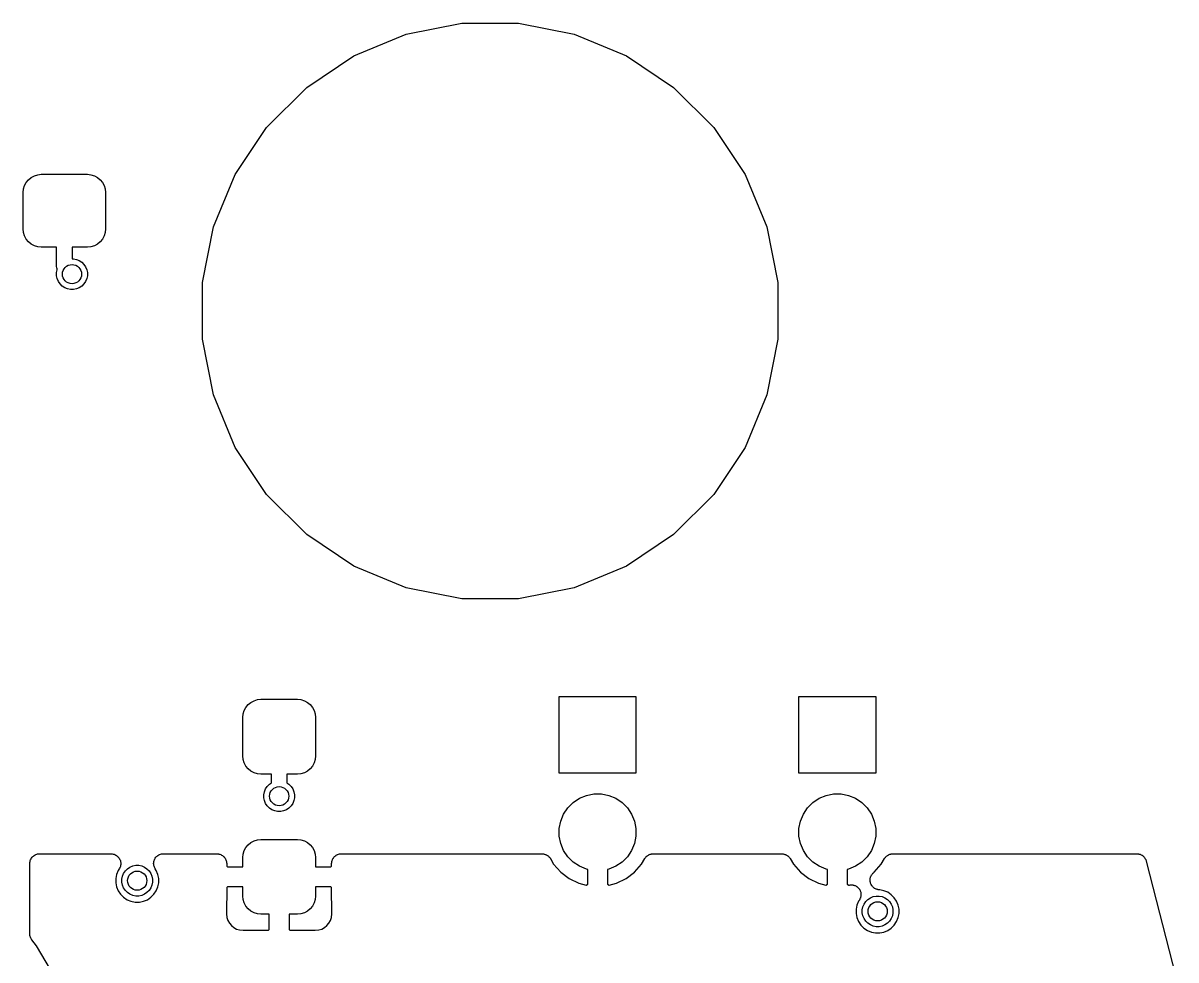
# Model space of a CAD drawing. Extents: x 116.6 to 161.5, y -138 to -93.2.
# Drawn here: x 146.01 to 161.04, y -110.28 to -98.08 of the extents above; entities that cross this region are included whole.
import ezdxf

# ---------------------------------------------------------------- set-up
doc = ezdxf.new("R2010")
doc.units = 0
doc.layers.add('BLACK', color=7, linetype='CONTINUOUS')

msp = doc.modelspace()

# ---------------------------------------------------------------- linework, layer by layer
at = {"layer": 'BLACK', "linetype": 'CONTINUOUS'}
for p, q in [((151.006, -98.224), (151.731, -98.08)), ((151.731, -98.08), (152.469, -98.08)), ((152.469, -98.08), (153.194, -98.224)), ((150.324, -98.507), (151.006, -98.224)), ((153.194, -98.224), (153.876, -98.507)), ((149.71, -98.917), (150.324, -98.507)), ((153.876, -98.507), (154.49, -98.917)), ((149.187, -99.439), (149.71, -98.917)), ((154.49, -98.917), (155.013, -99.439)), ((148.777, -100.054), (149.187, -99.439)), ((155.013, -99.439), (155.423, -100.054)), ((146.118, -100.09), (146.159, -100.068)), ((146.159, -100.068), (146.204, -100.055)), ((146.204, -100.055), (146.25, -100.05)), ((146.25, -100.05), (146.85, -100.05)), ((146.85, -100.05), (146.896, -100.055)), ((146.896, -100.055), (146.941, -100.068)), ((146.941, -100.068), (146.982, -100.09)), ((148.494, -100.736), (148.777, -100.054)), ((155.423, -100.054), (155.706, -100.736)), ((146.017, -100.241), (146.031, -100.197)), ((146.031, -100.197), (146.053, -100.156)), ((146.053, -100.156), (146.082, -100.12)), ((146.082, -100.12), (146.118, -100.09)), ((146.982, -100.09), (147.018, -100.12)), ((147.018, -100.12), (147.047, -100.156)), ((147.047, -100.156), (147.069, -100.197)), ((147.069, -100.197), (147.083, -100.241)), ((146.012, -100.287), (146.017, -100.241)), ((146.012, -100.762), (146.012, -100.287)), ((147.083, -100.241), (147.088, -100.287)), ((147.088, -100.287), (147.088, -100.762)), ((146.017, -100.809), (146.012, -100.762)), ((146.031, -100.853), (146.017, -100.809)), ((147.083, -100.809), (147.069, -100.853)), ((147.088, -100.762), (147.083, -100.809)), ((148.35, -101.461), (148.494, -100.736)), ((155.706, -100.736), (155.85, -101.461)), ((146.053, -100.894), (146.031, -100.853)), ((146.082, -100.93), (146.053, -100.894)), ((146.118, -100.96), (146.082, -100.93)), ((146.159, -100.982), (146.118, -100.96)), ((146.982, -100.96), (146.941, -100.982)), ((147.018, -100.93), (146.982, -100.96)), ((147.047, -100.894), (147.018, -100.93)), ((147.069, -100.853), (147.047, -100.894)), ((146.204, -100.995), (146.159, -100.982)), ((146.25, -101), (146.204, -100.995)), ((146.45, -101), (146.25, -101)), ((146.45, -101.245), (146.45, -101)), ((146.85, -101), (146.65, -101)), ((146.65, -101), (146.65, -101.15)), ((146.896, -100.995), (146.85, -101)), ((146.941, -100.982), (146.896, -100.995)), ((146.45, -101.25), (146.45, -101.245)), ((146.451, -101.27), (146.45, -101.25)), ((146.455, -101.283), (146.451, -101.27)), ((146.65, -101.15), (146.67, -101.15)), ((146.67, -101.15), (146.708, -101.158)), ((146.708, -101.158), (146.745, -101.173)), ((146.745, -101.173), (146.777, -101.195)), ((146.777, -101.195), (146.805, -101.223)), ((146.805, -101.223), (146.827, -101.255)), ((146.827, -101.255), (146.842, -101.292)), ((146.45, -101.33), (146.458, -101.292)), ((146.45, -101.37), (146.45, -101.33)), ((146.458, -101.408), (146.45, -101.37)), ((146.457, -101.288), (146.455, -101.283)), ((146.458, -101.29), (146.457, -101.288)), ((146.458, -101.292), (146.458, -101.29)), ((146.473, -101.445), (146.458, -101.408)), ((146.842, -101.408), (146.827, -101.445)), ((146.842, -101.292), (146.85, -101.33)), ((146.85, -101.37), (146.842, -101.408)), ((146.85, -101.33), (146.85, -101.37)), ((146.495, -101.477), (146.473, -101.445)), ((146.523, -101.505), (146.495, -101.477)), ((146.555, -101.527), (146.523, -101.505)), ((146.592, -101.542), (146.555, -101.527)), ((146.63, -101.55), (146.592, -101.542)), ((146.67, -101.55), (146.63, -101.55)), ((146.708, -101.542), (146.67, -101.55)), ((146.745, -101.527), (146.708, -101.542)), ((146.777, -101.505), (146.745, -101.527)), ((146.805, -101.477), (146.777, -101.505)), ((146.827, -101.445), (146.805, -101.477)), ((148.35, -102.199), (148.35, -101.461)), ((155.85, -101.461), (155.85, -102.199)), ((148.494, -102.924), (148.35, -102.199)), ((155.85, -102.199), (155.706, -102.924)), ((148.777, -103.606), (148.494, -102.924)), ((155.706, -102.924), (155.423, -103.606)), ((149.187, -104.22), (148.777, -103.606)), ((155.423, -103.606), (155.013, -104.22)), ((149.71, -104.743), (149.187, -104.22)), ((155.013, -104.22), (154.49, -104.743)), ((150.324, -105.153), (149.71, -104.743)), ((154.49, -104.743), (153.876, -105.153)), ((151.006, -105.436), (150.324, -105.153)), ((153.876, -105.153), (153.194, -105.436)), ((151.731, -105.58), (151.006, -105.436)), ((153.194, -105.436), (152.469, -105.58)), ((152.469, -105.58), (151.731, -105.58)), ((148.915, -106.993), (148.945, -106.957)), ((148.945, -106.957), (148.981, -106.928)), ((148.981, -106.928), (149.022, -106.906)), ((149.022, -106.906), (149.066, -106.892)), ((149.066, -106.892), (149.112, -106.887)), ((149.112, -106.887), (149.588, -106.887)), ((149.588, -106.887), (149.634, -106.892)), ((149.634, -106.892), (149.678, -106.906)), ((149.678, -106.906), (149.719, -106.928)), ((149.719, -106.928), (149.755, -106.957)), ((149.755, -106.957), (149.785, -106.993)), ((153, -107.85), (153, -106.85)), ((153, -106.85), (154, -106.85)), ((154, -106.85), (154, -107.85)), ((156.125, -107.85), (156.125, -106.85)), ((156.125, -106.85), (157.125, -106.85)), ((157.125, -106.85), (157.125, -107.85)), ((148.875, -107.125), (148.88, -107.079)), ((148.875, -107.625), (148.875, -107.125)), ((148.88, -107.079), (148.893, -107.034)), ((148.893, -107.034), (148.915, -106.993)), ((149.785, -106.993), (149.807, -107.034)), ((149.807, -107.034), (149.82, -107.079)), ((149.82, -107.079), (149.825, -107.125)), ((149.825, -107.125), (149.825, -107.625)), ((148.88, -107.671), (148.875, -107.625)), ((148.893, -107.716), (148.88, -107.671)), ((148.915, -107.757), (148.893, -107.716)), ((149.807, -107.716), (149.785, -107.757)), ((149.82, -107.671), (149.807, -107.716)), ((149.825, -107.625), (149.82, -107.671)), ((148.945, -107.793), (148.915, -107.757)), ((148.981, -107.822), (148.945, -107.793)), ((149.022, -107.844), (148.981, -107.822)), ((149.066, -107.858), (149.022, -107.844)), ((149.112, -107.862), (149.066, -107.858)), ((149.25, -107.862), (149.112, -107.862)), ((149.25, -107.976), (149.25, -107.862)), ((149.588, -107.862), (149.45, -107.862)), ((149.45, -107.862), (149.45, -107.976)), ((149.634, -107.858), (149.588, -107.862)), ((149.678, -107.844), (149.634, -107.858)), ((149.719, -107.822), (149.678, -107.844)), ((149.755, -107.793), (149.719, -107.822)), ((149.785, -107.757), (149.755, -107.793)), ((154, -107.85), (153, -107.85)), ((157.125, -107.85), (156.125, -107.85)), ((149.173, -108.055), (149.195, -108.023)), ((149.195, -108.023), (149.223, -107.995)), ((149.223, -107.995), (149.25, -107.976)), ((149.45, -107.976), (149.477, -107.995)), ((149.477, -107.995), (149.505, -108.023)), ((149.505, -108.023), (149.527, -108.055)), ((149.15, -108.13), (149.158, -108.092)), ((149.15, -108.17), (149.15, -108.13)), ((149.158, -108.208), (149.15, -108.17)), ((149.158, -108.092), (149.173, -108.055)), ((149.527, -108.055), (149.542, -108.092)), ((149.542, -108.092), (149.55, -108.13)), ((149.55, -108.17), (149.542, -108.208)), ((149.55, -108.13), (149.55, -108.17)), ((153.181, -108.232), (153.263, -108.177)), ((153.263, -108.177), (153.354, -108.139)), ((153.354, -108.139), (153.451, -108.12)), ((153.451, -108.12), (153.549, -108.12)), ((153.549, -108.12), (153.646, -108.139)), ((153.646, -108.139), (153.737, -108.177)), ((153.737, -108.177), (153.819, -108.232)), ((156.306, -108.232), (156.388, -108.177)), ((156.388, -108.177), (156.479, -108.139)), ((156.479, -108.139), (156.576, -108.12)), ((156.576, -108.12), (156.674, -108.12)), ((156.674, -108.12), (156.771, -108.139)), ((156.771, -108.139), (156.862, -108.177)), ((156.862, -108.177), (156.944, -108.232)), ((149.173, -108.245), (149.158, -108.208)), ((149.195, -108.277), (149.173, -108.245)), ((149.223, -108.305), (149.195, -108.277)), ((149.255, -108.327), (149.223, -108.305)), ((149.292, -108.342), (149.255, -108.327)), ((149.445, -108.327), (149.408, -108.342)), ((149.477, -108.305), (149.445, -108.327)), ((149.505, -108.277), (149.477, -108.305)), ((149.527, -108.245), (149.505, -108.277)), ((149.542, -108.208), (149.527, -108.245)), ((153.057, -108.383), (153.112, -108.301)), ((153.112, -108.301), (153.181, -108.232)), ((153.819, -108.232), (153.888, -108.301)), ((153.888, -108.301), (153.943, -108.383)), ((156.182, -108.383), (156.237, -108.301)), ((156.237, -108.301), (156.306, -108.232)), ((156.944, -108.232), (157.013, -108.301)), ((157.013, -108.301), (157.068, -108.383)), ((149.33, -108.35), (149.292, -108.342)), ((149.37, -108.35), (149.33, -108.35)), ((149.408, -108.342), (149.37, -108.35)), ((153, -108.571), (153.019, -108.474)), ((153.019, -108.474), (153.057, -108.383)), ((153.943, -108.383), (153.981, -108.474)), ((153.981, -108.474), (154, -108.571)), ((156.125, -108.571), (156.144, -108.474)), ((156.144, -108.474), (156.182, -108.383)), ((157.068, -108.383), (157.106, -108.474)), ((157.106, -108.474), (157.125, -108.571)), ((153, -108.669), (153, -108.571)), ((154, -108.571), (154, -108.669)), ((156.125, -108.669), (156.125, -108.571)), ((157.125, -108.571), (157.125, -108.669)), ((148.915, -108.818), (148.945, -108.782)), ((148.945, -108.782), (148.981, -108.753)), ((148.981, -108.753), (149.022, -108.731)), ((149.022, -108.731), (149.066, -108.717)), ((149.066, -108.717), (149.112, -108.712)), ((149.112, -108.712), (149.588, -108.712)), ((149.588, -108.712), (149.634, -108.717)), ((149.634, -108.717), (149.678, -108.731)), ((149.678, -108.731), (149.719, -108.753)), ((149.719, -108.753), (149.755, -108.782)), ((149.755, -108.782), (149.785, -108.818)), ((153.019, -108.766), (153, -108.669)), ((153.057, -108.857), (153.019, -108.766)), ((153.981, -108.766), (153.943, -108.857)), ((154, -108.669), (153.981, -108.766)), ((156.144, -108.766), (156.125, -108.669)), ((156.182, -108.857), (156.144, -108.766)), ((157.106, -108.766), (157.068, -108.857)), ((157.125, -108.669), (157.106, -108.766)), ((146.13, -108.946), (146.138, -108.937)), ((146.138, -108.936), (146.147, -108.929)), ((146.138, -108.937), (146.138, -108.936)), ((146.138, -108.937), (146.138, -108.937)), ((146.147, -108.929), (146.157, -108.921)), ((146.157, -108.921), (146.168, -108.915)), ((146.157, -108.921), (146.157, -108.921)), ((146.157, -108.921), (146.157, -108.921)), ((146.168, -108.915), (146.179, -108.91)), ((146.179, -108.909), (146.191, -108.906)), ((146.179, -108.91), (146.179, -108.909)), ((146.179, -108.909), (146.179, -108.909)), ((146.191, -108.906), (146.202, -108.902)), ((146.202, -108.902), (146.203, -108.902)), ((146.203, -108.902), (146.215, -108.901)), ((146.203, -108.902), (146.203, -108.902)), ((146.215, -108.901), (146.227, -108.9)), ((146.227, -108.9), (147.16, -108.9)), ((147.16, -108.9), (147.161, -108.9)), ((147.161, -108.9), (147.161, -108.9)), ((147.161, -108.9), (147.161, -108.9)), ((147.161, -108.9), (147.161, -108.9)), ((147.161, -108.9), (147.173, -108.901)), ((147.173, -108.901), (147.185, -108.903)), ((147.185, -108.903), (147.186, -108.903)), ((147.186, -108.903), (147.186, -108.903)), ((147.186, -108.903), (147.198, -108.907)), ((147.198, -108.907), (147.209, -108.91)), ((147.209, -108.91), (147.209, -108.91)), ((147.209, -108.91), (147.21, -108.91)), ((147.21, -108.91), (147.22, -108.916)), ((147.22, -108.916), (147.231, -108.922)), ((147.231, -108.922), (147.231, -108.922)), ((147.231, -108.922), (147.231, -108.922)), ((147.231, -108.922), (147.24, -108.93)), ((147.24, -108.93), (147.25, -108.938)), ((147.25, -108.938), (147.25, -108.938)), ((147.25, -108.938), (147.25, -108.938)), ((147.25, -108.938), (147.258, -108.948)), ((147.743, -108.946), (147.751, -108.937)), ((147.751, -108.936), (147.761, -108.929)), ((147.751, -108.937), (147.751, -108.936)), ((147.751, -108.937), (147.751, -108.937)), ((147.761, -108.929), (147.77, -108.921)), ((147.77, -108.921), (147.77, -108.921)), ((147.77, -108.921), (147.771, -108.921)), ((147.771, -108.921), (147.781, -108.915)), ((147.781, -108.915), (147.792, -108.91)), ((147.792, -108.91), (147.793, -108.909)), ((147.792, -108.91), (147.792, -108.91)), ((147.793, -108.909), (147.804, -108.906)), ((147.804, -108.906), (147.816, -108.902)), ((147.816, -108.902), (147.829, -108.901)), ((147.816, -108.902), (147.816, -108.902)), ((147.816, -108.902), (147.816, -108.902)), ((147.829, -108.901), (147.84, -108.9)), ((147.84, -108.9), (148.54, -108.9)), ((148.54, -108.9), (148.54, -108.9)), ((148.54, -108.9), (148.54, -108.9)), ((148.54, -108.9), (148.54, -108.9)), ((148.54, -108.9), (148.541, -108.9)), ((148.541, -108.9), (148.553, -108.901)), ((148.553, -108.901), (148.565, -108.902)), ((148.565, -108.902), (148.565, -108.903)), ((148.565, -108.903), (148.566, -108.903)), ((148.566, -108.903), (148.577, -108.906)), ((148.577, -108.906), (148.588, -108.91)), ((148.588, -108.91), (148.589, -108.91)), ((148.589, -108.91), (148.59, -108.91)), ((148.59, -108.91), (148.6, -108.916)), ((148.6, -108.916), (148.61, -108.921)), ((148.61, -108.921), (148.611, -108.922)), ((148.611, -108.922), (148.611, -108.922)), ((148.611, -108.922), (148.62, -108.93)), ((148.62, -108.93), (148.629, -108.937)), ((148.629, -108.937), (148.63, -108.938)), ((148.63, -108.938), (148.63, -108.938)), ((148.63, -108.938), (148.638, -108.947)), ((148.875, -108.95), (148.88, -108.904)), ((148.88, -108.904), (148.893, -108.859)), ((148.893, -108.859), (148.915, -108.818)), ((149.785, -108.818), (149.807, -108.859)), ((149.807, -108.859), (149.82, -108.904)), ((149.82, -108.904), (149.825, -108.95)), ((150.063, -108.946), (150.071, -108.937)), ((150.071, -108.937), (150.071, -108.936)), ((150.071, -108.936), (150.072, -108.936)), ((150.072, -108.936), (150.081, -108.929)), ((150.081, -108.929), (150.09, -108.921)), ((150.09, -108.921), (150.091, -108.921)), ((150.091, -108.92), (150.102, -108.915)), ((150.091, -108.921), (150.091, -108.92)), ((150.102, -108.915), (150.112, -108.91)), ((150.112, -108.91), (150.113, -108.909)), ((150.113, -108.909), (150.124, -108.906)), ((150.113, -108.909), (150.113, -108.909)), ((150.124, -108.906), (150.136, -108.902)), ((150.136, -108.902), (150.136, -108.902)), ((150.136, -108.902), (150.137, -108.902)), ((150.137, -108.902), (150.149, -108.901)), ((150.149, -108.901), (150.16, -108.9)), ((150.16, -108.9), (152.775, -108.9)), ((152.775, -108.9), (152.777, -108.9)), ((152.777, -108.9), (152.78, -108.9)), ((152.78, -108.9), (152.784, -108.9)), ((152.784, -108.9), (152.793, -108.902)), ((152.793, -108.902), (152.802, -108.903)), ((152.802, -108.903), (152.805, -108.904)), ((152.805, -108.904), (152.808, -108.904)), ((152.808, -108.904), (152.817, -108.908)), ((152.817, -108.908), (152.825, -108.91)), ((152.825, -108.91), (152.828, -108.912)), ((152.828, -108.912), (152.831, -108.913)), ((152.831, -108.913), (152.839, -108.918)), ((152.839, -108.918), (152.847, -108.922)), ((152.847, -108.922), (152.85, -108.924)), ((152.85, -108.924), (152.852, -108.926)), ((152.852, -108.926), (152.859, -108.932)), ((152.859, -108.932), (152.866, -108.938)), ((152.866, -108.938), (152.868, -108.941)), ((153.112, -108.939), (153.057, -108.857)), ((153.943, -108.857), (153.888, -108.939)), ((154.133, -108.939), (154.135, -108.937)), ((154.135, -108.937), (154.142, -108.931)), ((154.142, -108.931), (154.149, -108.925)), ((154.149, -108.925), (154.152, -108.923)), ((154.152, -108.923), (154.154, -108.921)), ((154.154, -108.921), (154.162, -108.917)), ((154.162, -108.917), (154.17, -108.912)), ((154.17, -108.912), (154.173, -108.911)), ((154.173, -108.911), (154.176, -108.91)), ((154.176, -108.91), (154.185, -108.907)), ((154.185, -108.907), (154.194, -108.904)), ((154.194, -108.904), (154.197, -108.903)), ((154.197, -108.903), (154.2, -108.902)), ((154.2, -108.902), (154.209, -108.902)), ((154.209, -108.902), (154.218, -108.9)), ((154.218, -108.9), (154.221, -108.9)), ((154.221, -108.9), (154.225, -108.9)), ((154.225, -108.9), (155.9, -108.9)), ((155.9, -108.9), (155.902, -108.9)), ((155.902, -108.9), (155.905, -108.9)), ((155.905, -108.9), (155.909, -108.9)), ((155.909, -108.9), (155.918, -108.902)), ((155.918, -108.902), (155.927, -108.903)), ((155.927, -108.903), (155.93, -108.904)), ((155.93, -108.904), (155.933, -108.904)), ((155.933, -108.904), (155.942, -108.908)), ((155.942, -108.908), (155.95, -108.91)), ((155.95, -108.91), (155.953, -108.912)), ((155.953, -108.912), (155.956, -108.913)), ((155.956, -108.913), (155.964, -108.918)), ((155.964, -108.918), (155.972, -108.922)), ((155.972, -108.922), (155.975, -108.924)), ((155.975, -108.924), (155.977, -108.926)), ((155.977, -108.926), (155.984, -108.932)), ((155.984, -108.932), (155.991, -108.938)), ((155.991, -108.938), (155.993, -108.941)), ((156.237, -108.939), (156.182, -108.857)), ((157.068, -108.857), (157.013, -108.939)), ((157.258, -108.939), (157.26, -108.937)), ((157.26, -108.937), (157.267, -108.931)), ((157.267, -108.931), (157.274, -108.925)), ((157.274, -108.925), (157.277, -108.923)), ((157.277, -108.923), (157.279, -108.921)), ((157.279, -108.921), (157.287, -108.917)), ((157.287, -108.917), (157.295, -108.912)), ((157.295, -108.912), (157.298, -108.911)), ((157.298, -108.911), (157.301, -108.91)), ((157.301, -108.91), (157.31, -108.907)), ((157.31, -108.907), (157.319, -108.904)), ((157.319, -108.904), (157.322, -108.903)), ((157.322, -108.903), (157.325, -108.902)), ((157.325, -108.902), (157.334, -108.902)), ((157.334, -108.902), (157.343, -108.9)), ((157.343, -108.9), (157.346, -108.9)), ((157.346, -108.9), (157.35, -108.9)), ((157.35, -108.9), (160.528, -108.9)), ((160.528, -108.9), (160.53, -108.9)), ((160.53, -108.9), (160.538, -108.901)), ((160.538, -108.901), (160.547, -108.901)), ((160.547, -108.901), (160.551, -108.902)), ((160.551, -108.902), (160.555, -108.903)), ((160.555, -108.903), (160.563, -108.905)), ((160.563, -108.905), (160.571, -108.907)), ((160.571, -108.907), (160.574, -108.909)), ((160.574, -108.909), (160.578, -108.91)), ((160.578, -108.91), (160.586, -108.914)), ((160.586, -108.914), (160.593, -108.918)), ((160.593, -108.918), (160.596, -108.92)), ((160.596, -108.92), (160.6, -108.922)), ((160.6, -108.922), (160.606, -108.928)), ((160.606, -108.928), (160.613, -108.933)), ((160.613, -108.933), (160.616, -108.936)), ((160.616, -108.936), (160.619, -108.938)), ((160.619, -108.938), (160.624, -108.945)), ((146.1, -109.025), (146.101, -109.013)), ((146.1, -109.026), (146.1, -109.025)), ((146.1, -109.027), (146.1, -109.026)), ((146.1, -109.026), (146.1, -109.026)), ((146.1, -109.026), (146.1, -109.026)), ((146.1, -109.943), (146.1, -109.027)), ((146.101, -109.013), (146.103, -109.001)), ((146.103, -109.001), (146.106, -108.989)), ((146.103, -109.001), (146.103, -109.001)), ((146.103, -109.001), (146.103, -109.001)), ((146.106, -108.989), (146.11, -108.978)), ((146.11, -108.977), (146.116, -108.967)), ((146.11, -108.978), (146.11, -108.977)), ((146.11, -108.977), (146.11, -108.977)), ((146.116, -108.967), (146.122, -108.956)), ((146.122, -108.955), (146.13, -108.946)), ((146.122, -108.956), (146.122, -108.955)), ((146.122, -108.956), (146.122, -108.956)), ((147.258, -108.948), (147.265, -108.957)), ((147.265, -108.957), (147.266, -108.957)), ((147.271, -109.087), (147.265, -109.098)), ((147.266, -108.957), (147.266, -108.957)), ((147.266, -108.957), (147.271, -108.968)), ((147.271, -108.968), (147.277, -108.979)), ((147.277, -109.076), (147.271, -109.087)), ((147.277, -108.979), (147.277, -108.979)), ((147.277, -108.979), (147.277, -108.979)), ((147.277, -108.979), (147.281, -108.991)), ((147.28, -109.064), (147.277, -109.076)), ((147.277, -109.076), (147.277, -109.076)), ((147.277, -109.076), (147.277, -109.076)), ((147.284, -109.053), (147.28, -109.064)), ((147.281, -108.991), (147.284, -109.003)), ((147.284, -109.003), (147.284, -109.003)), ((147.284, -109.003), (147.284, -109.003)), ((147.284, -109.003), (147.285, -109.015)), ((147.285, -109.04), (147.284, -109.052)), ((147.284, -109.052), (147.284, -109.052)), ((147.284, -109.052), (147.284, -109.053)), ((147.285, -109.015), (147.287, -109.027)), ((147.287, -109.028), (147.285, -109.04)), ((147.287, -109.027), (147.286, -109.028)), ((147.286, -109.028), (147.287, -109.028)), ((147.373, -109.095), (147.405, -109.073)), ((147.405, -109.073), (147.442, -109.058)), ((147.442, -109.058), (147.48, -109.05)), ((147.48, -109.05), (147.52, -109.05)), ((147.52, -109.05), (147.558, -109.058)), ((147.558, -109.058), (147.595, -109.073)), ((147.595, -109.073), (147.627, -109.095)), ((147.713, -109.026), (147.715, -109.013)), ((147.715, -109.038), (147.713, -109.026)), ((147.713, -109.026), (147.714, -109.026)), ((147.714, -109.026), (147.713, -109.026)), ((147.715, -109.013), (147.716, -109.001)), ((147.716, -109.05), (147.715, -109.038)), ((147.716, -109.001), (147.72, -108.989)), ((147.716, -109.001), (147.716, -109.001)), ((147.716, -109.001), (147.716, -109.001)), ((147.716, -109.051), (147.716, -109.05)), ((147.719, -109.062), (147.716, -109.051)), ((147.716, -109.051), (147.716, -109.051)), ((147.723, -109.074), (147.719, -109.062)), ((147.72, -108.989), (147.723, -108.978)), ((147.723, -108.978), (147.724, -108.978)), ((147.723, -109.075), (147.723, -109.074)), ((147.723, -109.074), (147.723, -109.074)), ((147.728, -109.085), (147.723, -109.075)), ((147.724, -108.977), (147.729, -108.967)), ((147.724, -108.978), (147.724, -108.977)), ((147.734, -109.096), (147.728, -109.085)), ((147.729, -108.967), (147.735, -108.956)), ((147.735, -108.956), (147.735, -108.956)), ((147.735, -108.956), (147.736, -108.956)), ((147.736, -108.956), (147.743, -108.946)), ((148.638, -108.947), (148.645, -108.956)), ((148.645, -108.956), (148.645, -108.957)), ((148.645, -108.957), (148.646, -108.957)), ((148.646, -108.957), (148.651, -108.968)), ((148.651, -108.968), (148.657, -108.978)), ((148.657, -108.978), (148.657, -108.979)), ((148.657, -108.979), (148.657, -108.979)), ((148.657, -108.979), (148.661, -108.991)), ((148.661, -108.991), (148.664, -109.002)), ((148.664, -109.002), (148.664, -109.003)), ((148.664, -109.003), (148.664, -109.003)), ((148.664, -109.003), (148.665, -109.015)), ((148.665, -109.015), (148.667, -109.026)), ((148.667, -109.026), (148.667, -109.061)), ((148.667, -109.061), (148.676, -109.071)), ((148.676, -109.071), (148.875, -109.071)), ((148.875, -109.071), (148.875, -108.95)), ((149.825, -108.95), (149.825, -109.071)), ((149.825, -109.071), (150.024, -109.071)), ((150.024, -109.071), (150.033, -109.061)), ((150.033, -109.025), (150.035, -109.013)), ((150.033, -109.026), (150.033, -109.025)), ((150.033, -109.061), (150.033, -109.026)), ((150.033, -109.026), (150.033, -109.026)), ((150.033, -109.026), (150.033, -109.026)), ((150.033, -109.026), (150.033, -109.026)), ((150.035, -109.013), (150.036, -109.001)), ((150.036, -109), (150.04, -108.989)), ((150.036, -109.001), (150.036, -109)), ((150.036, -109.001), (150.036, -109.001)), ((150.04, -108.989), (150.043, -108.978)), ((150.043, -108.978), (150.044, -108.977)), ((150.044, -108.976), (150.049, -108.966)), ((150.044, -108.977), (150.044, -108.976)), ((150.049, -108.966), (150.055, -108.956)), ((150.055, -108.956), (150.056, -108.955)), ((150.056, -108.955), (150.063, -108.946)), ((150.056, -108.955), (150.056, -108.955)), ((152.868, -108.941), (152.871, -108.943)), ((152.871, -108.943), (152.876, -108.95)), ((152.876, -108.95), (152.882, -108.957)), ((152.882, -108.957), (152.883, -108.96)), ((152.883, -108.96), (152.885, -108.963)), ((152.885, -108.963), (152.927, -109.034)), ((152.927, -109.034), (153.019, -109.138)), ((153.181, -109.008), (153.112, -108.939)), ((153.263, -109.063), (153.181, -109.008)), ((153.354, -109.101), (153.263, -109.063)), ((153.737, -109.063), (153.646, -109.101)), ((153.819, -109.008), (153.737, -109.063)), ((153.888, -108.939), (153.819, -109.008)), ((153.981, -109.138), (154.073, -109.034)), ((154.073, -109.034), (154.115, -108.963)), ((154.115, -108.963), (154.116, -108.962)), ((154.116, -108.962), (154.118, -108.959)), ((154.118, -108.959), (154.119, -108.956)), ((154.119, -108.956), (154.125, -108.949)), ((154.125, -108.949), (154.131, -108.942)), ((154.131, -108.942), (154.133, -108.939)), ((155.993, -108.941), (155.996, -108.943)), ((155.996, -108.943), (156.001, -108.95)), ((156.001, -108.95), (156.007, -108.957)), ((156.007, -108.957), (156.008, -108.96)), ((156.008, -108.96), (156.01, -108.963)), ((156.01, -108.963), (156.052, -109.034)), ((156.052, -109.034), (156.144, -109.138)), ((156.306, -109.008), (156.237, -108.939)), ((156.388, -109.063), (156.306, -109.008)), ((156.479, -109.101), (156.388, -109.063)), ((156.862, -109.063), (156.771, -109.101)), ((156.944, -109.008), (156.862, -109.063)), ((157.013, -108.939), (156.944, -109.008)), ((157.106, -109.138), (157.198, -109.034)), ((157.198, -109.034), (157.24, -108.963)), ((157.24, -108.963), (157.241, -108.962)), ((157.241, -108.962), (157.243, -108.959)), ((157.243, -108.959), (157.244, -108.956)), ((157.244, -108.956), (157.25, -108.949)), ((157.25, -108.949), (157.256, -108.942)), ((157.256, -108.942), (157.258, -108.939)), ((160.624, -108.945), (160.63, -108.951)), ((160.63, -108.951), (160.632, -108.954)), ((160.632, -108.954), (160.634, -108.957)), ((160.634, -108.957), (160.638, -108.965)), ((160.638, -108.965), (160.643, -108.972)), ((160.643, -108.972), (160.644, -108.976)), ((160.644, -108.976), (160.646, -108.979)), ((160.646, -108.979), (160.648, -108.987)), ((160.648, -108.987), (160.651, -108.995)), ((160.651, -108.995), (161.038, -110.504)), ((147.231, -109.168), (147.22, -109.222)), ((147.22, -109.222), (147.22, -109.278)), ((147.252, -109.117), (147.231, -109.168)), ((147.265, -109.098), (147.252, -109.117)), ((147.3, -109.23), (147.308, -109.192)), ((147.3, -109.27), (147.3, -109.23)), ((147.308, -109.192), (147.323, -109.155)), ((147.323, -109.155), (147.345, -109.123)), ((147.345, -109.123), (147.373, -109.095)), ((147.627, -109.095), (147.655, -109.123)), ((147.655, -109.123), (147.677, -109.155)), ((147.677, -109.155), (147.692, -109.192)), ((147.692, -109.192), (147.7, -109.23)), ((147.7, -109.23), (147.7, -109.27)), ((147.734, -109.097), (147.734, -109.096)), ((147.735, -109.098), (147.734, -109.097)), ((147.734, -109.097), (147.734, -109.097)), ((147.734, -109.097), (147.734, -109.097)), ((147.748, -109.117), (147.735, -109.098)), ((147.769, -109.168), (147.748, -109.117)), ((147.78, -109.222), (147.769, -109.168)), ((147.78, -109.278), (147.78, -109.222)), ((153.019, -109.138), (153.129, -109.222)), ((153.129, -109.222), (153.254, -109.283)), ((153.371, -109.104), (153.354, -109.101)), ((153.371, -109.297), (153.371, -109.104)), ((153.646, -109.101), (153.629, -109.104)), ((153.629, -109.104), (153.629, -109.297)), ((153.746, -109.283), (153.871, -109.222)), ((153.871, -109.222), (153.981, -109.138)), ((156.144, -109.138), (156.254, -109.222)), ((156.254, -109.222), (156.379, -109.283)), ((156.496, -109.104), (156.479, -109.101)), ((156.496, -109.297), (156.496, -109.104)), ((156.771, -109.101), (156.754, -109.104)), ((156.754, -109.104), (156.754, -109.297)), ((157.052, -109.234), (157.053, -109.225)), ((157.052, -109.242), (157.052, -109.234)), ((157.053, -109.225), (157.054, -109.222)), ((157.054, -109.217), (157.057, -109.209)), ((157.054, -109.222), (157.054, -109.217)), ((157.057, -109.209), (157.059, -109.201)), ((157.059, -109.201), (157.06, -109.198)), ((157.06, -109.198), (157.061, -109.194)), ((157.061, -109.194), (157.065, -109.186)), ((157.065, -109.186), (157.069, -109.179)), ((157.069, -109.179), (157.071, -109.176)), ((157.071, -109.176), (157.073, -109.172)), ((157.073, -109.172), (157.079, -109.166)), ((157.079, -109.166), (157.083, -109.159)), ((157.083, -109.159), (157.086, -109.156)), ((157.086, -109.156), (157.089, -109.153)), ((157.089, -109.153), (157.096, -109.148)), ((157.096, -109.148), (157.102, -109.142)), ((157.102, -109.142), (157.106, -109.138)), ((147.22, -109.278), (147.231, -109.332)), ((147.231, -109.332), (147.252, -109.383)), ((147.252, -109.383), (147.283, -109.428)), ((147.308, -109.308), (147.3, -109.27)), ((147.323, -109.345), (147.308, -109.308)), ((147.345, -109.377), (147.323, -109.345)), ((147.373, -109.405), (147.345, -109.377)), ((147.655, -109.377), (147.627, -109.405)), ((147.677, -109.345), (147.655, -109.377)), ((147.692, -109.308), (147.677, -109.345)), ((147.7, -109.27), (147.692, -109.308)), ((147.717, -109.428), (147.748, -109.383)), ((147.748, -109.383), (147.769, -109.332)), ((147.769, -109.332), (147.78, -109.278)), ((148.667, -109.339), (148.665, -109.682)), ((148.676, -109.329), (148.667, -109.339)), ((148.875, -109.329), (148.676, -109.329)), ((148.875, -109.45), (148.875, -109.329)), ((149.825, -109.329), (149.825, -109.45)), ((150.024, -109.329), (149.825, -109.329)), ((150.033, -109.339), (150.024, -109.329)), ((150.035, -109.682), (150.033, -109.339)), ((153.254, -109.283), (153.35, -109.309)), ((153.35, -109.309), (153.371, -109.297)), ((153.629, -109.297), (153.65, -109.309)), ((153.65, -109.309), (153.746, -109.283)), ((156.379, -109.283), (156.475, -109.309)), ((156.475, -109.309), (156.496, -109.297)), ((156.754, -109.297), (156.775, -109.309)), ((156.775, -109.309), (156.776, -109.308)), ((156.776, -109.308), (156.779, -109.308)), ((156.779, -109.308), (156.783, -109.307)), ((156.783, -109.307), (156.792, -109.306)), ((156.792, -109.306), (156.8, -109.305)), ((156.8, -109.305), (156.804, -109.305)), ((156.804, -109.305), (156.808, -109.305)), ((156.808, -109.305), (156.816, -109.305)), ((156.816, -109.305), (156.825, -109.306)), ((156.825, -109.306), (156.829, -109.307)), ((156.829, -109.307), (156.832, -109.307)), ((156.832, -109.307), (156.841, -109.31)), ((156.841, -109.31), (156.849, -109.312)), ((156.849, -109.312), (156.852, -109.313)), ((156.852, -109.313), (156.856, -109.315)), ((156.856, -109.315), (156.864, -109.319)), ((156.864, -109.319), (156.872, -109.322)), ((156.872, -109.322), (156.875, -109.325)), ((156.875, -109.325), (156.878, -109.326)), ((156.878, -109.326), (156.885, -109.332)), ((156.885, -109.332), (156.892, -109.337)), ((156.892, -109.337), (156.894, -109.34)), ((156.894, -109.34), (156.897, -109.342)), ((156.897, -109.342), (156.902, -109.349)), ((156.902, -109.349), (156.908, -109.356)), ((156.908, -109.356), (156.91, -109.359)), ((156.91, -109.359), (156.912, -109.362)), ((156.912, -109.362), (156.917, -109.369)), ((156.917, -109.369), (156.921, -109.377)), ((156.921, -109.377), (156.922, -109.38)), ((156.922, -109.38), (156.924, -109.383)), ((156.924, -109.383), (156.927, -109.392)), ((157.052, -109.246), (157.052, -109.242)), ((157.052, -109.25), (157.052, -109.246)), ((157.053, -109.258), (157.052, -109.25)), ((157.054, -109.267), (157.053, -109.258)), ((157.055, -109.271), (157.054, -109.267)), ((157.056, -109.275), (157.055, -109.271)), ((157.058, -109.283), (157.056, -109.275)), ((157.061, -109.291), (157.058, -109.283)), ((157.063, -109.294), (157.061, -109.291)), ((157.064, -109.298), (157.063, -109.294)), ((157.068, -109.305), (157.064, -109.298)), ((157.072, -109.313), (157.068, -109.305)), ((157.075, -109.316), (157.072, -109.313)), ((157.077, -109.319), (157.075, -109.316)), ((157.083, -109.325), (157.077, -109.319)), ((157.088, -109.332), (157.083, -109.325)), ((157.091, -109.334), (157.088, -109.332)), ((157.094, -109.337), (157.091, -109.334)), ((157.1, -109.342), (157.094, -109.337)), ((157.107, -109.348), (157.1, -109.342)), ((157.11, -109.35), (157.107, -109.348)), ((157.114, -109.352), (157.11, -109.35)), ((157.121, -109.356), (157.114, -109.352)), ((157.129, -109.36), (157.121, -109.356)), ((157.132, -109.361), (157.129, -109.36)), ((157.136, -109.363), (157.132, -109.361)), ((157.144, -109.365), (157.136, -109.363)), ((157.152, -109.367), (157.144, -109.365)), ((157.156, -109.368), (157.152, -109.367)), ((157.16, -109.369), (157.156, -109.368)), ((157.168, -109.369), (157.16, -109.369)), ((157.177, -109.37), (157.168, -109.369)), ((157.178, -109.37), (157.177, -109.37)), ((157.232, -109.381), (157.178, -109.37)), ((157.283, -109.402), (157.232, -109.381)), ((147.283, -109.428), (147.322, -109.467)), ((147.322, -109.467), (147.367, -109.498)), ((147.367, -109.498), (147.418, -109.519)), ((147.405, -109.427), (147.373, -109.405)), ((147.442, -109.442), (147.405, -109.427)), ((147.418, -109.519), (147.472, -109.53)), ((147.48, -109.45), (147.442, -109.442)), ((147.472, -109.53), (147.528, -109.53)), ((147.52, -109.45), (147.48, -109.45)), ((147.558, -109.442), (147.52, -109.45)), ((147.528, -109.53), (147.582, -109.519)), ((147.595, -109.427), (147.558, -109.442)), ((147.582, -109.519), (147.633, -109.498)), ((147.627, -109.405), (147.595, -109.427)), ((147.633, -109.498), (147.678, -109.467)), ((147.678, -109.467), (147.717, -109.428)), ((148.88, -109.496), (148.875, -109.45)), ((148.893, -109.541), (148.88, -109.496)), ((149.82, -109.496), (149.807, -109.541)), ((149.825, -109.45), (149.82, -109.496)), ((156.902, -109.517), (156.881, -109.568)), ((156.912, -109.502), (156.902, -109.517)), ((156.914, -109.499), (156.912, -109.502)), ((156.916, -109.496), (156.914, -109.499)), ((156.92, -109.488), (156.916, -109.496)), ((156.924, -109.48), (156.92, -109.488)), ((156.925, -109.477), (156.924, -109.48)), ((156.926, -109.473), (156.925, -109.477)), ((156.928, -109.465), (156.926, -109.473)), ((156.927, -109.392), (156.93, -109.4)), ((156.931, -109.457), (156.928, -109.465)), ((156.93, -109.4), (156.93, -109.404)), ((156.93, -109.404), (156.931, -109.407)), ((156.931, -109.407), (156.932, -109.416)), ((156.932, -109.449), (156.931, -109.453)), ((156.931, -109.453), (156.931, -109.457)), ((156.932, -109.416), (156.933, -109.425)), ((156.933, -109.441), (156.932, -109.449)), ((156.933, -109.425), (156.933, -109.428)), ((156.933, -109.428), (156.933, -109.432)), ((156.933, -109.432), (156.933, -109.441)), ((156.973, -109.555), (156.995, -109.523)), ((156.995, -109.523), (157.023, -109.495)), ((157.023, -109.495), (157.055, -109.473)), ((157.055, -109.473), (157.092, -109.458)), ((157.092, -109.458), (157.13, -109.45)), ((157.13, -109.45), (157.17, -109.45)), ((157.17, -109.45), (157.208, -109.458)), ((157.208, -109.458), (157.245, -109.473)), ((157.245, -109.473), (157.277, -109.495)), ((157.277, -109.495), (157.305, -109.523)), ((157.328, -109.433), (157.283, -109.402)), ((157.305, -109.523), (157.327, -109.555)), ((157.367, -109.472), (157.328, -109.433)), ((157.398, -109.517), (157.367, -109.472)), ((157.419, -109.568), (157.398, -109.517)), ((148.665, -109.682), (148.67, -109.728)), ((148.915, -109.582), (148.893, -109.541)), ((148.945, -109.618), (148.915, -109.582)), ((148.981, -109.647), (148.945, -109.618)), ((149.022, -109.669), (148.981, -109.647)), ((149.066, -109.683), (149.022, -109.669)), ((149.112, -109.688), (149.066, -109.683)), ((149.221, -109.688), (149.112, -109.688)), ((149.221, -109.886), (149.221, -109.688)), ((149.588, -109.688), (149.479, -109.688)), ((149.479, -109.688), (149.479, -109.886)), ((149.634, -109.683), (149.588, -109.688)), ((149.678, -109.669), (149.634, -109.683)), ((149.719, -109.647), (149.678, -109.669)), ((149.755, -109.618), (149.719, -109.647)), ((149.785, -109.582), (149.755, -109.618)), ((149.807, -109.541), (149.785, -109.582)), ((150.03, -109.728), (150.035, -109.682)), ((156.881, -109.568), (156.87, -109.622)), ((156.87, -109.622), (156.87, -109.678)), ((156.87, -109.678), (156.881, -109.732)), ((156.95, -109.63), (156.958, -109.592)), ((156.95, -109.67), (156.95, -109.63)), ((156.958, -109.708), (156.95, -109.67)), ((156.958, -109.592), (156.973, -109.555)), ((157.327, -109.555), (157.342, -109.592)), ((157.342, -109.592), (157.35, -109.63)), ((157.35, -109.67), (157.342, -109.708)), ((157.35, -109.63), (157.35, -109.67)), ((157.43, -109.622), (157.419, -109.568)), ((157.419, -109.732), (157.43, -109.678)), ((157.43, -109.678), (157.43, -109.622)), ((148.67, -109.728), (148.682, -109.767)), ((148.682, -109.767), (148.701, -109.804)), ((148.701, -109.804), (148.727, -109.835)), ((148.727, -109.835), (148.759, -109.861)), ((149.941, -109.861), (149.973, -109.835)), ((149.973, -109.835), (149.999, -109.804)), ((149.999, -109.804), (150.018, -109.767)), ((150.018, -109.767), (150.03, -109.728)), ((156.881, -109.732), (156.902, -109.783)), ((156.902, -109.783), (156.933, -109.828)), ((156.933, -109.828), (156.972, -109.867)), ((156.973, -109.745), (156.958, -109.708)), ((156.995, -109.777), (156.973, -109.745)), ((157.023, -109.805), (156.995, -109.777)), ((157.055, -109.827), (157.023, -109.805)), ((157.092, -109.842), (157.055, -109.827)), ((157.245, -109.827), (157.208, -109.842)), ((157.277, -109.805), (157.245, -109.827)), ((157.305, -109.777), (157.277, -109.805)), ((157.327, -109.745), (157.305, -109.777)), ((157.342, -109.708), (157.327, -109.745)), ((157.328, -109.867), (157.367, -109.828)), ((157.367, -109.828), (157.398, -109.783)), ((157.398, -109.783), (157.419, -109.732)), ((146.1, -109.948), (146.1, -109.943)), ((146.1, -109.952), (146.1, -109.948)), ((146.102, -109.96), (146.1, -109.952)), ((146.102, -109.968), (146.102, -109.96)), ((146.104, -109.972), (146.102, -109.968)), ((146.104, -109.976), (146.104, -109.972)), ((146.107, -109.984), (146.104, -109.976)), ((146.11, -109.992), (146.107, -109.984)), ((148.759, -109.861), (148.795, -109.881)), ((148.795, -109.881), (148.834, -109.892)), ((148.834, -109.892), (148.881, -109.897)), ((148.881, -109.897), (149.211, -109.896)), ((149.211, -109.896), (149.221, -109.886)), ((149.479, -109.886), (149.489, -109.896)), ((149.489, -109.896), (149.819, -109.897)), ((149.819, -109.897), (149.866, -109.892)), ((149.866, -109.892), (149.905, -109.881)), ((149.905, -109.881), (149.941, -109.861)), ((156.972, -109.867), (157.017, -109.898)), ((157.017, -109.898), (157.068, -109.919)), ((157.068, -109.919), (157.122, -109.93)), ((157.13, -109.85), (157.092, -109.842)), ((157.122, -109.93), (157.178, -109.93)), ((157.17, -109.85), (157.13, -109.85)), ((157.208, -109.842), (157.17, -109.85)), ((157.178, -109.93), (157.232, -109.919)), ((157.232, -109.919), (157.283, -109.898)), ((157.283, -109.898), (157.328, -109.867)), ((146.112, -109.995), (146.11, -109.992)), ((146.113, -110), (146.112, -109.995)), ((146.117, -110.006), (146.113, -110)), ((146.121, -110.014), (146.117, -110.006)), ((146.124, -110.017), (146.121, -110.014)), ((146.126, -110.021), (146.124, -110.017)), ((146.127, -110.022), (146.126, -110.021)), ((146.189, -110.1), (146.127, -110.022)), ((146.81, -111.149), (146.189, -110.1))]:
    msp.add_line(p, q, dxfattribs=at)
at = {"layer": 'BLACK'}
for centre in [(146.65, -101.35), (149.35, -108.15), (147.5, -109.25), (157.15, -109.65)]:
    msp.add_circle(centre, 0.125, dxfattribs=at)

doc.saveas('drawing.dxf')
